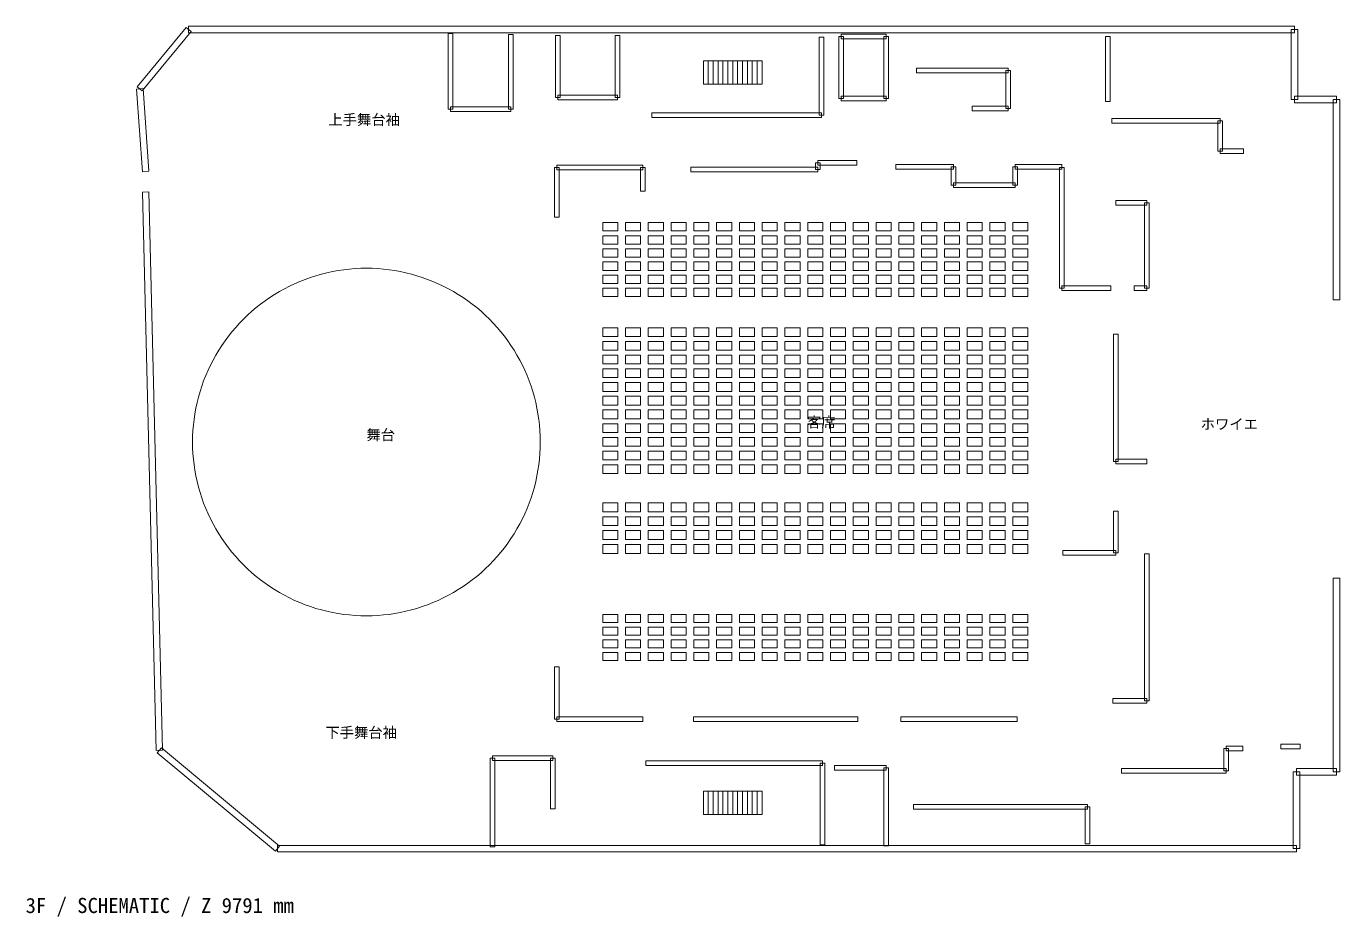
# Model space of a CAD drawing. Header units: millimetres. Extents: x -973 to 195309, y -53658 to 35796.
# Drawn here: x 139028 to 195309, y -2658 to 35512 of the extents above; entities that cross this region are included whole.
import ezdxf

# ---------------------------------------------------------------- set-up
doc = ezdxf.new("R2010")
doc.units = ezdxf.units.MM
for name, color, linetype, lineweight, true_color in [('ANNOTATION', 7, 'Continuous', 18, 0x50555f), ('F03_PIT', 7, 'Continuous', 18, 0x497a87), ('F03_ROOMS', 7, 'Continuous', 18, 0x50555f), ('F03_SEATING', 7, 'Continuous', 18, 0xac5052), ('F03_STAIRS', 7, 'Continuous', 18, 0x99a4b1), ('F03_WALLS', 7, 'Continuous', 18, 0xc4ccd5)]:
    doc.layers.add(name, color=color, linetype=linetype, lineweight=lineweight, true_color=true_color)
doc.styles.add('JAPANESE', font='msgothic.ttc')

msp = doc.modelspace()

# ---------------------------------------------------------------- linework, layer by layer
at = {"layer": 'F03_PIT'}
msp.add_lwpolyline([(161054, 17691), (161050, 17447), (161038, 17204), (161018, 16961), (160990, 16718), (160954, 16477), (160910, 16237), (160859, 15999), (160800, 15762), (160733, 15528), (160658, 15296), (160576, 15066), (160486, 14840), (160389, 14616), (160285, 14395), (160174, 14179), (160055, 13965), (159930, 13756), (159798, 13551), (159659, 13351), (159514, 13155), (159362, 12964), (159205, 12778), (159041, 12598), (158871, 12422), (158696, 12253), (158515, 12089), (158330, 11931), (158139, 11780), (157943, 11634), (157742, 11496), (157537, 11364), (157328, 11238), (157115, 11120), (156898, 11008), (156678, 10904), (156454, 10807), (156227, 10718), (155998, 10635), (155766, 10561), (155531, 10494), (155295, 10435), (155056, 10383), (154816, 10340), (154575, 10304), (154333, 10276), (154090, 10256), (153847, 10244), (153603, 10240), (153359, 10244), (153115, 10256), (152872, 10276), (152630, 10304), (152389, 10340), (152149, 10383), (151911, 10435), (151674, 10494), (151440, 10561), (151208, 10635), (150978, 10718), (150751, 10807), (150528, 10904), (150307, 11008), (150090, 11120), (149877, 11238), (149668, 11364), (149463, 11496), (149263, 11634), (149067, 11780), (148876, 11931), (148690, 12089), (148509, 12253), (148334, 12422), (148165, 12598), (148001, 12778), (147843, 12964), (147692, 13155), (147546, 13351), (147408, 13551), (147275, 13756), (147150, 13965), (147032, 14179), (146920, 14395), (146816, 14616), (146719, 14840), (146629, 15066), (146547, 15296), (146473, 15528), (146406, 15762), (146346, 15999), (146295, 16237), (146251, 16477), (146216, 16718), (146188, 16961), (146168, 17204), (146156, 17447), (146152, 17691), (146156, 17935), (146168, 18178), (146188, 18421), (146216, 18663), (146251, 18905), (146295, 19144), (146346, 19383), (146406, 19619), (146473, 19854), (146547, 20086), (146629, 20315), (146719, 20542), (146816, 20766), (146920, 20986), (147032, 21203), (147150, 21416), (147275, 21625), (147408, 21830), (147546, 22031), (147692, 22227), (147843, 22418), (148001, 22604), (148165, 22784), (148334, 22959), (148509, 23129), (148690, 23293), (148876, 23450), (149067, 23602), (149263, 23747), (149463, 23886), (149668, 24018), (149877, 24144), (150090, 24262), (150307, 24373), (150528, 24478), (150751, 24575), (150978, 24664), (151208, 24746), (151440, 24821), (151674, 24888), (151911, 24947), (152149, 24999), (152389, 25042), (152630, 25078), (152872, 25106), (153115, 25126), (153359, 25138), (153603, 25142), (153847, 25138), (154090, 25126), (154333, 25106), (154575, 25078), (154816, 25042), (155056, 24999), (155295, 24947), (155531, 24888), (155766, 24821), (155998, 24746), (156227, 24664), (156454, 24575), (156678, 24478), (156898, 24373), (157115, 24262), (157328, 24144), (157537, 24018), (157742, 23886), (157943, 23747), (158139, 23602), (158330, 23450), (158515, 23293), (158696, 23129), (158871, 22959), (159041, 22784), (159205, 22604), (159362, 22418), (159514, 22227), (159659, 22031), (159798, 21830), (159930, 21625), (160055, 21416), (160174, 21203), (160285, 20986), (160389, 20766), (160486, 20542), (160576, 20315), (160658, 20086), (160733, 19854), (160800, 19619), (160859, 19383), (160910, 19144), (160954, 18905), (160990, 18663), (161018, 18421), (161038, 18178), (161050, 17935), (161054, 17691)], close=True, dxfattribs=at)
at = {"layer": 'F03_SEATING'}
for points in [[(163731, 27097), (164375, 27097), (164375, 26737), (163731, 26737), (163731, 27097)], [(164707, 27097), (165351, 27097), (165351, 26737), (164707, 26737), (164707, 27097)], [(165683, 27097), (166327, 27097), (166327, 26737), (165683, 26737), (165683, 27097)], [(166659, 27097), (167303, 27097), (167303, 26737), (166659, 26737), (166659, 27097)], [(167635, 27097), (168279, 27097), (168279, 26737), (167635, 26737), (167635, 27097)], [(168611, 27097), (169255, 27097), (169255, 26737), (168611, 26737), (168611, 27097)], [(169587, 27097), (170231, 27097), (170231, 26737), (169587, 26737), (169587, 27097)], [(170563, 27097), (171207, 27097), (171207, 26737), (170563, 26737), (170563, 27097)], [(171539, 27097), (172183, 27097), (172183, 26737), (171539, 26737), (171539, 27097)], [(172515, 27097), (173159, 27097), (173159, 26737), (172515, 26737), (172515, 27097)], [(173491, 27097), (174135, 27097), (174135, 26737), (173491, 26737), (173491, 27097)], [(174467, 27097), (175111, 27097), (175111, 26737), (174467, 26737), (174467, 27097)], [(175443, 27097), (176087, 27097), (176087, 26737), (175443, 26737), (175443, 27097)], [(176419, 27097), (177063, 27097), (177063, 26737), (176419, 26737), (176419, 27097)], [(177395, 27097), (178039, 27097), (178039, 26737), (177395, 26737), (177395, 27097)], [(178371, 27097), (179015, 27097), (179015, 26737), (178371, 26737), (178371, 27097)], [(179347, 27097), (179991, 27097), (179991, 26737), (179347, 26737), (179347, 27097)], [(180323, 27097), (180967, 27097), (180967, 26737), (180323, 26737), (180323, 27097)], [(181299, 27097), (181943, 27097), (181943, 26737), (181299, 26737), (181299, 27097)], [(163731, 26534), (164375, 26534), (164375, 26174), (163731, 26174), (163731, 26534)], [(164707, 26534), (165351, 26534), (165351, 26174), (164707, 26174), (164707, 26534)], [(165683, 26534), (166327, 26534), (166327, 26174), (165683, 26174), (165683, 26534)], [(166659, 26534), (167303, 26534), (167303, 26174), (166659, 26174), (166659, 26534)], [(167635, 26534), (168279, 26534), (168279, 26174), (167635, 26174), (167635, 26534)], [(168611, 26534), (169255, 26534), (169255, 26174), (168611, 26174), (168611, 26534)], [(169587, 26534), (170231, 26534), (170231, 26174), (169587, 26174), (169587, 26534)], [(170563, 26534), (171207, 26534), (171207, 26174), (170563, 26174), (170563, 26534)], [(171539, 26534), (172183, 26534), (172183, 26174), (171539, 26174), (171539, 26534)], [(172515, 26534), (173159, 26534), (173159, 26174), (172515, 26174), (172515, 26534)], [(173491, 26534), (174135, 26534), (174135, 26174), (173491, 26174), (173491, 26534)], [(174467, 26534), (175111, 26534), (175111, 26174), (174467, 26174), (174467, 26534)], [(175443, 26534), (176087, 26534), (176087, 26174), (175443, 26174), (175443, 26534)], [(176419, 26534), (177063, 26534), (177063, 26174), (176419, 26174), (176419, 26534)], [(177395, 26534), (178039, 26534), (178039, 26174), (177395, 26174), (177395, 26534)], [(178371, 26534), (179015, 26534), (179015, 26174), (178371, 26174), (178371, 26534)], [(179347, 26534), (179991, 26534), (179991, 26174), (179347, 26174), (179347, 26534)], [(180323, 26534), (180967, 26534), (180967, 26174), (180323, 26174), (180323, 26534)], [(181299, 26534), (181943, 26534), (181943, 26174), (181299, 26174), (181299, 26534)], [(163731, 25971), (164375, 25971), (164375, 25611), (163731, 25611), (163731, 25971)], [(164707, 25971), (165351, 25971), (165351, 25611), (164707, 25611), (164707, 25971)], [(165683, 25971), (166327, 25971), (166327, 25611), (165683, 25611), (165683, 25971)], [(166659, 25971), (167303, 25971), (167303, 25611), (166659, 25611), (166659, 25971)], [(167635, 25971), (168279, 25971), (168279, 25611), (167635, 25611), (167635, 25971)], [(168611, 25971), (169255, 25971), (169255, 25611), (168611, 25611), (168611, 25971)], [(169587, 25971), (170231, 25971), (170231, 25611), (169587, 25611), (169587, 25971)], [(170563, 25971), (171207, 25971), (171207, 25611), (170563, 25611), (170563, 25971)], [(171539, 25971), (172183, 25971), (172183, 25611), (171539, 25611), (171539, 25971)], [(172515, 25971), (173159, 25971), (173159, 25611), (172515, 25611), (172515, 25971)], [(173491, 25971), (174135, 25971), (174135, 25611), (173491, 25611), (173491, 25971)], [(174467, 25971), (175111, 25971), (175111, 25611), (174467, 25611), (174467, 25971)], [(175443, 25971), (176087, 25971), (176087, 25611), (175443, 25611), (175443, 25971)], [(176419, 25971), (177063, 25971), (177063, 25611), (176419, 25611), (176419, 25971)], [(177395, 25971), (178039, 25971), (178039, 25611), (177395, 25611), (177395, 25971)], [(178371, 25971), (179015, 25971), (179015, 25611), (178371, 25611), (178371, 25971)], [(179347, 25971), (179991, 25971), (179991, 25611), (179347, 25611), (179347, 25971)], [(180323, 25971), (180967, 25971), (180967, 25611), (180323, 25611), (180323, 25971)], [(181299, 25971), (181943, 25971), (181943, 25611), (181299, 25611), (181299, 25971)], [(163731, 25408), (164375, 25408), (164375, 25048), (163731, 25048), (163731, 25408)], [(164707, 25408), (165351, 25408), (165351, 25048), (164707, 25048), (164707, 25408)], [(165683, 25408), (166327, 25408), (166327, 25048), (165683, 25048), (165683, 25408)], [(166659, 25408), (167303, 25408), (167303, 25048), (166659, 25048), (166659, 25408)], [(167635, 25408), (168279, 25408), (168279, 25048), (167635, 25048), (167635, 25408)], [(168611, 25408), (169255, 25408), (169255, 25048), (168611, 25048), (168611, 25408)], [(169587, 25408), (170231, 25408), (170231, 25048), (169587, 25048), (169587, 25408)], [(170563, 25408), (171207, 25408), (171207, 25048), (170563, 25048), (170563, 25408)], [(171539, 25408), (172183, 25408), (172183, 25048), (171539, 25048), (171539, 25408)], [(172515, 25408), (173159, 25408), (173159, 25048), (172515, 25048), (172515, 25408)], [(173491, 25408), (174135, 25408), (174135, 25048), (173491, 25048), (173491, 25408)], [(174467, 25408), (175111, 25408), (175111, 25048), (174467, 25048), (174467, 25408)], [(175443, 25408), (176087, 25408), (176087, 25048), (175443, 25048), (175443, 25408)], [(176419, 25408), (177063, 25408), (177063, 25048), (176419, 25048), (176419, 25408)], [(177395, 25408), (178039, 25408), (178039, 25048), (177395, 25048), (177395, 25408)], [(178371, 25408), (179015, 25408), (179015, 25048), (178371, 25048), (178371, 25408)], [(179347, 25408), (179991, 25408), (179991, 25048), (179347, 25048), (179347, 25408)], [(180323, 25408), (180967, 25408), (180967, 25048), (180323, 25048), (180323, 25408)], [(181299, 25408), (181943, 25408), (181943, 25048), (181299, 25048), (181299, 25408)], [(163731, 24846), (164375, 24846), (164375, 24485), (163731, 24485), (163731, 24846)], [(164707, 24846), (165351, 24846), (165351, 24485), (164707, 24485), (164707, 24846)], [(165683, 24846), (166327, 24846), (166327, 24485), (165683, 24485), (165683, 24846)], [(166659, 24846), (167303, 24846), (167303, 24485), (166659, 24485), (166659, 24846)], [(167635, 24846), (168279, 24846), (168279, 24485), (167635, 24485), (167635, 24846)], [(168611, 24846), (169255, 24846), (169255, 24485), (168611, 24485), (168611, 24846)], [(169587, 24846), (170231, 24846), (170231, 24485), (169587, 24485), (169587, 24846)], [(170563, 24846), (171207, 24846), (171207, 24485), (170563, 24485), (170563, 24846)], [(171539, 24846), (172183, 24846), (172183, 24485), (171539, 24485), (171539, 24846)], [(172515, 24846), (173159, 24846), (173159, 24485), (172515, 24485), (172515, 24846)], [(173491, 24846), (174135, 24846), (174135, 24485), (173491, 24485), (173491, 24846)], [(174467, 24846), (175111, 24846), (175111, 24485), (174467, 24485), (174467, 24846)], [(175443, 24846), (176087, 24846), (176087, 24485), (175443, 24485), (175443, 24846)], [(176419, 24846), (177063, 24846), (177063, 24485), (176419, 24485), (176419, 24846)], [(177395, 24846), (178039, 24846), (178039, 24485), (177395, 24485), (177395, 24846)], [(178371, 24846), (179015, 24846), (179015, 24485), (178371, 24485), (178371, 24846)], [(179347, 24846), (179991, 24846), (179991, 24485), (179347, 24485), (179347, 24846)], [(180323, 24846), (180967, 24846), (180967, 24485), (180323, 24485), (180323, 24846)], [(181299, 24846), (181943, 24846), (181943, 24485), (181299, 24485), (181299, 24846)], [(163731, 24283), (164375, 24283), (164375, 23922), (163731, 23922), (163731, 24283)], [(164707, 24283), (165351, 24283), (165351, 23922), (164707, 23922), (164707, 24283)], [(165683, 24283), (166327, 24283), (166327, 23922), (165683, 23922), (165683, 24283)], [(166659, 24283), (167303, 24283), (167303, 23922), (166659, 23922), (166659, 24283)], [(167635, 24283), (168279, 24283), (168279, 23922), (167635, 23922), (167635, 24283)], [(168611, 24283), (169255, 24283), (169255, 23922), (168611, 23922), (168611, 24283)], [(169587, 24283), (170231, 24283), (170231, 23922), (169587, 23922), (169587, 24283)], [(170563, 24283), (171207, 24283), (171207, 23922), (170563, 23922), (170563, 24283)], [(171539, 24283), (172183, 24283), (172183, 23922), (171539, 23922), (171539, 24283)], [(172515, 24283), (173159, 24283), (173159, 23922), (172515, 23922), (172515, 24283)], [(173491, 24283), (174135, 24283), (174135, 23922), (173491, 23922), (173491, 24283)], [(174467, 24283), (175111, 24283), (175111, 23922), (174467, 23922), (174467, 24283)], [(175443, 24283), (176087, 24283), (176087, 23922), (175443, 23922), (175443, 24283)], [(176419, 24283), (177063, 24283), (177063, 23922), (176419, 23922), (176419, 24283)], [(177395, 24283), (178039, 24283), (178039, 23922), (177395, 23922), (177395, 24283)], [(178371, 24283), (179015, 24283), (179015, 23922), (178371, 23922), (178371, 24283)], [(179347, 24283), (179991, 24283), (179991, 23922), (179347, 23922), (179347, 24283)], [(180323, 24283), (180967, 24283), (180967, 23922), (180323, 23922), (180323, 24283)], [(181299, 24283), (181943, 24283), (181943, 23922), (181299, 23922), (181299, 24283)], [(163731, 22589), (164375, 22589), (164375, 22213), (163731, 22213), (163731, 22589)], [(164707, 22589), (165351, 22589), (165351, 22213), (164707, 22213), (164707, 22589)], [(165683, 22589), (166327, 22589), (166327, 22213), (165683, 22213), (165683, 22589)], [(166659, 22589), (167303, 22589), (167303, 22213), (166659, 22213), (166659, 22589)], [(167635, 22589), (168279, 22589), (168279, 22213), (167635, 22213), (167635, 22589)], [(168611, 22589), (169255, 22589), (169255, 22213), (168611, 22213), (168611, 22589)], [(169587, 22589), (170231, 22589), (170231, 22213), (169587, 22213), (169587, 22589)], [(170563, 22589), (171207, 22589), (171207, 22213), (170563, 22213), (170563, 22589)], [(171539, 22589), (172183, 22589), (172183, 22213), (171539, 22213), (171539, 22589)], [(172515, 22589), (173159, 22589), (173159, 22213), (172515, 22213), (172515, 22589)], [(173491, 22589), (174135, 22589), (174135, 22213), (173491, 22213), (173491, 22589)], [(174467, 22589), (175111, 22589), (175111, 22213), (174467, 22213), (174467, 22589)], [(175443, 22589), (176087, 22589), (176087, 22213), (175443, 22213), (175443, 22589)], [(176419, 22589), (177063, 22589), (177063, 22213), (176419, 22213), (176419, 22589)], [(177395, 22589), (178039, 22589), (178039, 22213), (177395, 22213), (177395, 22589)], [(178371, 22589), (179015, 22589), (179015, 22213), (178371, 22213), (178371, 22589)], [(179347, 22589), (179991, 22589), (179991, 22213), (179347, 22213), (179347, 22589)], [(180323, 22589), (180967, 22589), (180967, 22213), (180323, 22213), (180323, 22589)], [(181299, 22589), (181943, 22589), (181943, 22213), (181299, 22213), (181299, 22589)], [(163731, 22002), (164375, 22002), (164375, 21626), (163731, 21626), (163731, 22002)], [(164707, 22002), (165351, 22002), (165351, 21626), (164707, 21626), (164707, 22002)], [(165683, 22002), (166327, 22002), (166327, 21626), (165683, 21626), (165683, 22002)], [(166659, 22002), (167303, 22002), (167303, 21626), (166659, 21626), (166659, 22002)], [(167635, 22002), (168279, 22002), (168279, 21626), (167635, 21626), (167635, 22002)], [(168611, 22002), (169255, 22002), (169255, 21626), (168611, 21626), (168611, 22002)], [(169587, 22002), (170231, 22002), (170231, 21626), (169587, 21626), (169587, 22002)], [(170563, 22002), (171207, 22002), (171207, 21626), (170563, 21626), (170563, 22002)], [(171539, 22002), (172183, 22002), (172183, 21626), (171539, 21626), (171539, 22002)], [(172515, 22002), (173159, 22002), (173159, 21626), (172515, 21626), (172515, 22002)], [(173491, 22002), (174135, 22002), (174135, 21626), (173491, 21626), (173491, 22002)], [(174467, 22002), (175111, 22002), (175111, 21626), (174467, 21626), (174467, 22002)], [(175443, 22002), (176087, 22002), (176087, 21626), (175443, 21626), (175443, 22002)], [(176419, 22002), (177063, 22002), (177063, 21626), (176419, 21626), (176419, 22002)], [(177395, 22002), (178039, 22002), (178039, 21626), (177395, 21626), (177395, 22002)], [(178371, 22002), (179015, 22002), (179015, 21626), (178371, 21626), (178371, 22002)], [(179347, 22002), (179991, 22002), (179991, 21626), (179347, 21626), (179347, 22002)], [(180323, 22002), (180967, 22002), (180967, 21626), (180323, 21626), (180323, 22002)], [(181299, 22002), (181943, 22002), (181943, 21626), (181299, 21626), (181299, 22002)], [(163731, 21414), (164375, 21414), (164375, 21038), (163731, 21038), (163731, 21414)], [(164707, 21414), (165351, 21414), (165351, 21038), (164707, 21038), (164707, 21414)], [(165683, 21414), (166327, 21414), (166327, 21038), (165683, 21038), (165683, 21414)], [(166659, 21414), (167303, 21414), (167303, 21038), (166659, 21038), (166659, 21414)], [(167635, 21414), (168279, 21414), (168279, 21038), (167635, 21038), (167635, 21414)], [(168611, 21414), (169255, 21414), (169255, 21038), (168611, 21038), (168611, 21414)], [(169587, 21414), (170231, 21414), (170231, 21038), (169587, 21038), (169587, 21414)], [(170563, 21414), (171207, 21414), (171207, 21038), (170563, 21038), (170563, 21414)], [(171539, 21414), (172183, 21414), (172183, 21038), (171539, 21038), (171539, 21414)], [(172515, 21414), (173159, 21414), (173159, 21038), (172515, 21038), (172515, 21414)], [(173491, 21414), (174135, 21414), (174135, 21038), (173491, 21038), (173491, 21414)], [(174467, 21414), (175111, 21414), (175111, 21038), (174467, 21038), (174467, 21414)], [(175443, 21414), (176087, 21414), (176087, 21038), (175443, 21038), (175443, 21414)], [(176419, 21414), (177063, 21414), (177063, 21038), (176419, 21038), (176419, 21414)], [(177395, 21414), (178039, 21414), (178039, 21038), (177395, 21038), (177395, 21414)], [(178371, 21414), (179015, 21414), (179015, 21038), (178371, 21038), (178371, 21414)], [(179347, 21414), (179991, 21414), (179991, 21038), (179347, 21038), (179347, 21414)], [(180323, 21414), (180967, 21414), (180967, 21038), (180323, 21038), (180323, 21414)], [(181299, 21414), (181943, 21414), (181943, 21038), (181299, 21038), (181299, 21414)], [(163731, 20826), (164375, 20826), (164375, 20450), (163731, 20450), (163731, 20826)], [(164707, 20826), (165351, 20826), (165351, 20450), (164707, 20450), (164707, 20826)], [(165683, 20826), (166327, 20826), (166327, 20450), (165683, 20450), (165683, 20826)], [(166659, 20826), (167303, 20826), (167303, 20450), (166659, 20450), (166659, 20826)], [(167635, 20826), (168279, 20826), (168279, 20450), (167635, 20450), (167635, 20826)], [(168611, 20826), (169255, 20826), (169255, 20450), (168611, 20450), (168611, 20826)], [(169587, 20826), (170231, 20826), (170231, 20450), (169587, 20450), (169587, 20826)], [(170563, 20826), (171207, 20826), (171207, 20450), (170563, 20450), (170563, 20826)], [(171539, 20826), (172183, 20826), (172183, 20450), (171539, 20450), (171539, 20826)], [(172515, 20826), (173159, 20826), (173159, 20450), (172515, 20450), (172515, 20826)], [(173491, 20826), (174135, 20826), (174135, 20450), (173491, 20450), (173491, 20826)], [(174467, 20826), (175111, 20826), (175111, 20450), (174467, 20450), (174467, 20826)], [(175443, 20826), (176087, 20826), (176087, 20450), (175443, 20450), (175443, 20826)], [(176419, 20826), (177063, 20826), (177063, 20450), (176419, 20450), (176419, 20826)], [(177395, 20826), (178039, 20826), (178039, 20450), (177395, 20450), (177395, 20826)], [(178371, 20826), (179015, 20826), (179015, 20450), (178371, 20450), (178371, 20826)], [(179347, 20826), (179991, 20826), (179991, 20450), (179347, 20450), (179347, 20826)], [(180323, 20826), (180967, 20826), (180967, 20450), (180323, 20450), (180323, 20826)], [(181299, 20826), (181943, 20826), (181943, 20450), (181299, 20450), (181299, 20826)], [(163731, 20239), (164375, 20239), (164375, 19863), (163731, 19863), (163731, 20239)], [(164707, 20239), (165351, 20239), (165351, 19863), (164707, 19863), (164707, 20239)], [(165683, 20239), (166327, 20239), (166327, 19863), (165683, 19863), (165683, 20239)], [(166659, 20239), (167303, 20239), (167303, 19863), (166659, 19863), (166659, 20239)], [(167635, 20239), (168279, 20239), (168279, 19863), (167635, 19863), (167635, 20239)], [(168611, 20239), (169255, 20239), (169255, 19863), (168611, 19863), (168611, 20239)], [(169587, 20239), (170231, 20239), (170231, 19863), (169587, 19863), (169587, 20239)], [(170563, 20239), (171207, 20239), (171207, 19863), (170563, 19863), (170563, 20239)], [(171539, 20239), (172183, 20239), (172183, 19863), (171539, 19863), (171539, 20239)], [(172515, 20239), (173159, 20239), (173159, 19863), (172515, 19863), (172515, 20239)], [(173491, 20239), (174135, 20239), (174135, 19863), (173491, 19863), (173491, 20239)], [(174467, 20239), (175111, 20239), (175111, 19863), (174467, 19863), (174467, 20239)], [(175443, 20239), (176087, 20239), (176087, 19863), (175443, 19863), (175443, 20239)], [(176419, 20239), (177063, 20239), (177063, 19863), (176419, 19863), (176419, 20239)], [(177395, 20239), (178039, 20239), (178039, 19863), (177395, 19863), (177395, 20239)], [(178371, 20239), (179015, 20239), (179015, 19863), (178371, 19863), (178371, 20239)], [(179347, 20239), (179991, 20239), (179991, 19863), (179347, 19863), (179347, 20239)], [(180323, 20239), (180967, 20239), (180967, 19863), (180323, 19863), (180323, 20239)], [(181299, 20239), (181943, 20239), (181943, 19863), (181299, 19863), (181299, 20239)], [(163731, 19651), (164375, 19651), (164375, 19275), (163731, 19275), (163731, 19651)], [(164707, 19651), (165351, 19651), (165351, 19275), (164707, 19275), (164707, 19651)], [(165683, 19651), (166327, 19651), (166327, 19275), (165683, 19275), (165683, 19651)], [(166659, 19651), (167303, 19651), (167303, 19275), (166659, 19275), (166659, 19651)], [(167635, 19651), (168279, 19651), (168279, 19275), (167635, 19275), (167635, 19651)], [(168611, 19651), (169255, 19651), (169255, 19275), (168611, 19275), (168611, 19651)], [(169587, 19651), (170231, 19651), (170231, 19275), (169587, 19275), (169587, 19651)], [(170563, 19651), (171207, 19651), (171207, 19275), (170563, 19275), (170563, 19651)], [(171539, 19651), (172183, 19651), (172183, 19275), (171539, 19275), (171539, 19651)], [(172515, 19651), (173159, 19651), (173159, 19275), (172515, 19275), (172515, 19651)], [(173491, 19651), (174135, 19651), (174135, 19275), (173491, 19275), (173491, 19651)], [(174467, 19651), (175111, 19651), (175111, 19275), (174467, 19275), (174467, 19651)], [(175443, 19651), (176087, 19651), (176087, 19275), (175443, 19275), (175443, 19651)], [(176419, 19651), (177063, 19651), (177063, 19275), (176419, 19275), (176419, 19651)], [(177395, 19651), (178039, 19651), (178039, 19275), (177395, 19275), (177395, 19651)], [(178371, 19651), (179015, 19651), (179015, 19275), (178371, 19275), (178371, 19651)], [(179347, 19651), (179991, 19651), (179991, 19275), (179347, 19275), (179347, 19651)], [(180323, 19651), (180967, 19651), (180967, 19275), (180323, 19275), (180323, 19651)], [(181299, 19651), (181943, 19651), (181943, 19275), (181299, 19275), (181299, 19651)], [(163731, 19064), (164375, 19064), (164375, 18688), (163731, 18688), (163731, 19064)], [(164707, 19064), (165351, 19064), (165351, 18688), (164707, 18688), (164707, 19064)], [(165683, 19064), (166327, 19064), (166327, 18688), (165683, 18688), (165683, 19064)], [(166659, 19064), (167303, 19064), (167303, 18688), (166659, 18688), (166659, 19064)], [(167635, 19064), (168279, 19064), (168279, 18688), (167635, 18688), (167635, 19064)], [(168611, 19064), (169255, 19064), (169255, 18688), (168611, 18688), (168611, 19064)], [(169587, 19064), (170231, 19064), (170231, 18688), (169587, 18688), (169587, 19064)], [(170563, 19064), (171207, 19064), (171207, 18688), (170563, 18688), (170563, 19064)], [(171539, 19064), (172183, 19064), (172183, 18688), (171539, 18688), (171539, 19064)], [(172515, 19064), (173159, 19064), (173159, 18688), (172515, 18688), (172515, 19064)], [(173491, 19064), (174135, 19064), (174135, 18688), (173491, 18688), (173491, 19064)], [(174467, 19064), (175111, 19064), (175111, 18688), (174467, 18688), (174467, 19064)], [(175443, 19064), (176087, 19064), (176087, 18688), (175443, 18688), (175443, 19064)], [(176419, 19064), (177063, 19064), (177063, 18688), (176419, 18688), (176419, 19064)], [(177395, 19064), (178039, 19064), (178039, 18688), (177395, 18688), (177395, 19064)], [(178371, 19064), (179015, 19064), (179015, 18688), (178371, 18688), (178371, 19064)], [(179347, 19064), (179991, 19064), (179991, 18688), (179347, 18688), (179347, 19064)], [(180323, 19064), (180967, 19064), (180967, 18688), (180323, 18688), (180323, 19064)], [(181299, 19064), (181943, 19064), (181943, 18688), (181299, 18688), (181299, 19064)], [(163731, 18476), (164375, 18476), (164375, 18100), (163731, 18100), (163731, 18476)], [(164707, 18476), (165351, 18476), (165351, 18100), (164707, 18100), (164707, 18476)], [(165683, 18476), (166327, 18476), (166327, 18100), (165683, 18100), (165683, 18476)], [(166659, 18476), (167303, 18476), (167303, 18100), (166659, 18100), (166659, 18476)], [(167635, 18476), (168279, 18476), (168279, 18100), (167635, 18100), (167635, 18476)], [(168611, 18476), (169255, 18476), (169255, 18100), (168611, 18100), (168611, 18476)], [(169587, 18476), (170231, 18476), (170231, 18100), (169587, 18100), (169587, 18476)], [(170563, 18476), (171207, 18476), (171207, 18100), (170563, 18100), (170563, 18476)], [(171539, 18476), (172183, 18476), (172183, 18100), (171539, 18100), (171539, 18476)], [(172515, 18476), (173159, 18476), (173159, 18100), (172515, 18100), (172515, 18476)], [(173491, 18476), (174135, 18476), (174135, 18100), (173491, 18100), (173491, 18476)], [(174467, 18476), (175111, 18476), (175111, 18100), (174467, 18100), (174467, 18476)], [(175443, 18476), (176087, 18476), (176087, 18100), (175443, 18100), (175443, 18476)], [(176419, 18476), (177063, 18476), (177063, 18100), (176419, 18100), (176419, 18476)], [(177395, 18476), (178039, 18476), (178039, 18100), (177395, 18100), (177395, 18476)], [(178371, 18476), (179015, 18476), (179015, 18100), (178371, 18100), (178371, 18476)], [(179347, 18476), (179991, 18476), (179991, 18100), (179347, 18100), (179347, 18476)], [(180323, 18476), (180967, 18476), (180967, 18100), (180323, 18100), (180323, 18476)], [(181299, 18476), (181943, 18476), (181943, 18100), (181299, 18100), (181299, 18476)], [(163731, 17888), (164375, 17888), (164375, 17512), (163731, 17512), (163731, 17888)], [(164707, 17888), (165351, 17888), (165351, 17512), (164707, 17512), (164707, 17888)], [(165683, 17888), (166327, 17888), (166327, 17512), (165683, 17512), (165683, 17888)], [(166659, 17888), (167303, 17888), (167303, 17512), (166659, 17512), (166659, 17888)], [(167635, 17888), (168279, 17888), (168279, 17512), (167635, 17512), (167635, 17888)], [(168611, 17888), (169255, 17888), (169255, 17512), (168611, 17512), (168611, 17888)], [(169587, 17888), (170231, 17888), (170231, 17512), (169587, 17512), (169587, 17888)], [(170563, 17888), (171207, 17888), (171207, 17512), (170563, 17512), (170563, 17888)], [(171539, 17888), (172183, 17888), (172183, 17512), (171539, 17512), (171539, 17888)], [(172515, 17888), (173159, 17888), (173159, 17512), (172515, 17512), (172515, 17888)], [(173491, 17888), (174135, 17888), (174135, 17512), (173491, 17512), (173491, 17888)], [(174467, 17888), (175111, 17888), (175111, 17512), (174467, 17512), (174467, 17888)], [(175443, 17888), (176087, 17888), (176087, 17512), (175443, 17512), (175443, 17888)], [(176419, 17888), (177063, 17888), (177063, 17512), (176419, 17512), (176419, 17888)], [(177395, 17888), (178039, 17888), (178039, 17512), (177395, 17512), (177395, 17888)], [(178371, 17888), (179015, 17888), (179015, 17512), (178371, 17512), (178371, 17888)], [(179347, 17888), (179991, 17888), (179991, 17512), (179347, 17512), (179347, 17888)], [(180323, 17888), (180967, 17888), (180967, 17512), (180323, 17512), (180323, 17888)], [(181299, 17888), (181943, 17888), (181943, 17512), (181299, 17512), (181299, 17888)], [(163731, 17301), (164375, 17301), (164375, 16925), (163731, 16925), (163731, 17301)], [(164707, 17301), (165351, 17301), (165351, 16925), (164707, 16925), (164707, 17301)], [(165683, 17301), (166327, 17301), (166327, 16925), (165683, 16925), (165683, 17301)], [(166659, 17301), (167303, 17301), (167303, 16925), (166659, 16925), (166659, 17301)], [(167635, 17301), (168279, 17301), (168279, 16925), (167635, 16925), (167635, 17301)], [(168611, 17301), (169255, 17301), (169255, 16925), (168611, 16925), (168611, 17301)], [(169587, 17301), (170231, 17301), (170231, 16925), (169587, 16925), (169587, 17301)], [(170563, 17301), (171207, 17301), (171207, 16925), (170563, 16925), (170563, 17301)], [(171539, 17301), (172183, 17301), (172183, 16925), (171539, 16925), (171539, 17301)], [(172515, 17301), (173159, 17301), (173159, 16925), (172515, 16925), (172515, 17301)], [(173491, 17301), (174135, 17301), (174135, 16925), (173491, 16925), (173491, 17301)], [(174467, 17301), (175111, 17301), (175111, 16925), (174467, 16925), (174467, 17301)], [(175443, 17301), (176087, 17301), (176087, 16925), (175443, 16925), (175443, 17301)], [(176419, 17301), (177063, 17301), (177063, 16925), (176419, 16925), (176419, 17301)], [(177395, 17301), (178039, 17301), (178039, 16925), (177395, 16925), (177395, 17301)], [(178371, 17301), (179015, 17301), (179015, 16925), (178371, 16925), (178371, 17301)], [(179347, 17301), (179991, 17301), (179991, 16925), (179347, 16925), (179347, 17301)], [(180323, 17301), (180967, 17301), (180967, 16925), (180323, 16925), (180323, 17301)], [(181299, 17301), (181943, 17301), (181943, 16925), (181299, 16925), (181299, 17301)], [(163731, 16713), (164375, 16713), (164375, 16337), (163731, 16337), (163731, 16713)], [(164707, 16713), (165351, 16713), (165351, 16337), (164707, 16337), (164707, 16713)], [(165683, 16713), (166327, 16713), (166327, 16337), (165683, 16337), (165683, 16713)], [(166659, 16713), (167303, 16713), (167303, 16337), (166659, 16337), (166659, 16713)], [(167635, 16713), (168279, 16713), (168279, 16337), (167635, 16337), (167635, 16713)], [(168611, 16713), (169255, 16713), (169255, 16337), (168611, 16337), (168611, 16713)], [(169587, 16713), (170231, 16713), (170231, 16337), (169587, 16337), (169587, 16713)], [(170563, 16713), (171207, 16713), (171207, 16337), (170563, 16337), (170563, 16713)], [(171539, 16713), (172183, 16713), (172183, 16337), (171539, 16337), (171539, 16713)], [(172515, 16713), (173159, 16713), (173159, 16337), (172515, 16337), (172515, 16713)], [(173491, 16713), (174135, 16713), (174135, 16337), (173491, 16337), (173491, 16713)], [(174467, 16713), (175111, 16713), (175111, 16337), (174467, 16337), (174467, 16713)], [(175443, 16713), (176087, 16713), (176087, 16337), (175443, 16337), (175443, 16713)], [(176419, 16713), (177063, 16713), (177063, 16337), (176419, 16337), (176419, 16713)], [(177395, 16713), (178039, 16713), (178039, 16337), (177395, 16337), (177395, 16713)], [(178371, 16713), (179015, 16713), (179015, 16337), (178371, 16337), (178371, 16713)], [(179347, 16713), (179991, 16713), (179991, 16337), (179347, 16337), (179347, 16713)], [(180323, 16713), (180967, 16713), (180967, 16337), (180323, 16337), (180323, 16713)], [(181299, 16713), (181943, 16713), (181943, 16337), (181299, 16337), (181299, 16713)], [(163731, 15082), (164375, 15082), (164375, 14702), (163731, 14702), (163731, 15082)], [(164707, 15082), (165351, 15082), (165351, 14702), (164707, 14702), (164707, 15082)], [(165683, 15082), (166327, 15082), (166327, 14702), (165683, 14702), (165683, 15082)], [(166659, 15082), (167303, 15082), (167303, 14702), (166659, 14702), (166659, 15082)], [(167635, 15082), (168279, 15082), (168279, 14702), (167635, 14702), (167635, 15082)], [(168611, 15082), (169255, 15082), (169255, 14702), (168611, 14702), (168611, 15082)], [(169587, 15082), (170231, 15082), (170231, 14702), (169587, 14702), (169587, 15082)], [(170563, 15082), (171207, 15082), (171207, 14702), (170563, 14702), (170563, 15082)], [(171539, 15082), (172183, 15082), (172183, 14702), (171539, 14702), (171539, 15082)], [(172515, 15082), (173159, 15082), (173159, 14702), (172515, 14702), (172515, 15082)], [(173491, 15082), (174135, 15082), (174135, 14702), (173491, 14702), (173491, 15082)], [(174467, 15082), (175111, 15082), (175111, 14702), (174467, 14702), (174467, 15082)], [(175443, 15082), (176087, 15082), (176087, 14702), (175443, 14702), (175443, 15082)], [(176419, 15082), (177063, 15082), (177063, 14702), (176419, 14702), (176419, 15082)], [(177395, 15082), (178039, 15082), (178039, 14702), (177395, 14702), (177395, 15082)], [(178371, 15082), (179015, 15082), (179015, 14702), (178371, 14702), (178371, 15082)], [(179347, 15082), (179991, 15082), (179991, 14702), (179347, 14702), (179347, 15082)], [(180323, 15082), (180967, 15082), (180967, 14702), (180323, 14702), (180323, 15082)], [(181299, 15082), (181943, 15082), (181943, 14702), (181299, 14702), (181299, 15082)], [(163731, 14488), (164375, 14488), (164375, 14107), (163731, 14107), (163731, 14488)], [(164707, 14488), (165351, 14488), (165351, 14107), (164707, 14107), (164707, 14488)], [(165683, 14488), (166327, 14488), (166327, 14107), (165683, 14107), (165683, 14488)], [(166659, 14488), (167303, 14488), (167303, 14107), (166659, 14107), (166659, 14488)], [(167635, 14488), (168279, 14488), (168279, 14107), (167635, 14107), (167635, 14488)], [(168611, 14488), (169255, 14488), (169255, 14107), (168611, 14107), (168611, 14488)], [(169587, 14488), (170231, 14488), (170231, 14107), (169587, 14107), (169587, 14488)], [(170563, 14488), (171207, 14488), (171207, 14107), (170563, 14107), (170563, 14488)], [(171539, 14488), (172183, 14488), (172183, 14107), (171539, 14107), (171539, 14488)], [(172515, 14488), (173159, 14488), (173159, 14107), (172515, 14107), (172515, 14488)], [(173491, 14488), (174135, 14488), (174135, 14107), (173491, 14107), (173491, 14488)], [(174467, 14488), (175111, 14488), (175111, 14107), (174467, 14107), (174467, 14488)], [(175443, 14488), (176087, 14488), (176087, 14107), (175443, 14107), (175443, 14488)], [(176419, 14488), (177063, 14488), (177063, 14107), (176419, 14107), (176419, 14488)], [(177395, 14488), (178039, 14488), (178039, 14107), (177395, 14107), (177395, 14488)], [(178371, 14488), (179015, 14488), (179015, 14107), (178371, 14107), (178371, 14488)], [(179347, 14488), (179991, 14488), (179991, 14107), (179347, 14107), (179347, 14488)], [(180323, 14488), (180967, 14488), (180967, 14107), (180323, 14107), (180323, 14488)], [(181299, 14488), (181943, 14488), (181943, 14107), (181299, 14107), (181299, 14488)], [(163731, 13893), (164375, 13893), (164375, 13513), (163731, 13513), (163731, 13893)], [(164707, 13893), (165351, 13893), (165351, 13513), (164707, 13513), (164707, 13893)], [(165683, 13893), (166327, 13893), (166327, 13513), (165683, 13513), (165683, 13893)], [(166659, 13893), (167303, 13893), (167303, 13513), (166659, 13513), (166659, 13893)], [(167635, 13893), (168279, 13893), (168279, 13513), (167635, 13513), (167635, 13893)], [(168611, 13893), (169255, 13893), (169255, 13513), (168611, 13513), (168611, 13893)], [(169587, 13893), (170231, 13893), (170231, 13513), (169587, 13513), (169587, 13893)], [(170563, 13893), (171207, 13893), (171207, 13513), (170563, 13513), (170563, 13893)], [(171539, 13893), (172183, 13893), (172183, 13513), (171539, 13513), (171539, 13893)], [(172515, 13893), (173159, 13893), (173159, 13513), (172515, 13513), (172515, 13893)], [(173491, 13893), (174135, 13893), (174135, 13513), (173491, 13513), (173491, 13893)], [(174467, 13893), (175111, 13893), (175111, 13513), (174467, 13513), (174467, 13893)], [(175443, 13893), (176087, 13893), (176087, 13513), (175443, 13513), (175443, 13893)], [(176419, 13893), (177063, 13893), (177063, 13513), (176419, 13513), (176419, 13893)], [(177395, 13893), (178039, 13893), (178039, 13513), (177395, 13513), (177395, 13893)], [(178371, 13893), (179015, 13893), (179015, 13513), (178371, 13513), (178371, 13893)], [(179347, 13893), (179991, 13893), (179991, 13513), (179347, 13513), (179347, 13893)], [(180323, 13893), (180967, 13893), (180967, 13513), (180323, 13513), (180323, 13893)], [(181299, 13893), (181943, 13893), (181943, 13513), (181299, 13513), (181299, 13893)], [(163731, 13299), (164375, 13299), (164375, 12919), (163731, 12919), (163731, 13299)], [(164707, 13299), (165351, 13299), (165351, 12919), (164707, 12919), (164707, 13299)], [(165683, 13299), (166327, 13299), (166327, 12919), (165683, 12919), (165683, 13299)], [(166659, 13299), (167303, 13299), (167303, 12919), (166659, 12919), (166659, 13299)], [(167635, 13299), (168279, 13299), (168279, 12919), (167635, 12919), (167635, 13299)], [(168611, 13299), (169255, 13299), (169255, 12919), (168611, 12919), (168611, 13299)], [(169587, 13299), (170231, 13299), (170231, 12919), (169587, 12919), (169587, 13299)], [(170563, 13299), (171207, 13299), (171207, 12919), (170563, 12919), (170563, 13299)], [(171539, 13299), (172183, 13299), (172183, 12919), (171539, 12919), (171539, 13299)], [(172515, 13299), (173159, 13299), (173159, 12919), (172515, 12919), (172515, 13299)], [(173491, 13299), (174135, 13299), (174135, 12919), (173491, 12919), (173491, 13299)], [(174467, 13299), (175111, 13299), (175111, 12919), (174467, 12919), (174467, 13299)], [(175443, 13299), (176087, 13299), (176087, 12919), (175443, 12919), (175443, 13299)], [(176419, 13299), (177063, 13299), (177063, 12919), (176419, 12919), (176419, 13299)], [(177395, 13299), (178039, 13299), (178039, 12919), (177395, 12919), (177395, 13299)], [(178371, 13299), (179015, 13299), (179015, 12919), (178371, 12919), (178371, 13299)], [(179347, 13299), (179991, 13299), (179991, 12919), (179347, 12919), (179347, 13299)], [(180323, 13299), (180967, 13299), (180967, 12919), (180323, 12919), (180323, 13299)], [(181299, 13299), (181943, 13299), (181943, 12919), (181299, 12919), (181299, 13299)], [(163731, 10296), (164375, 10296), (164375, 9949), (163731, 9949), (163731, 10296)], [(164707, 10296), (165351, 10296), (165351, 9949), (164707, 9949), (164707, 10296)], [(165683, 10296), (166327, 10296), (166327, 9949), (165683, 9949), (165683, 10296)], [(166659, 10296), (167303, 10296), (167303, 9949), (166659, 9949), (166659, 10296)], [(167635, 10296), (168279, 10296), (168279, 9949), (167635, 9949), (167635, 10296)], [(168611, 10296), (169255, 10296), (169255, 9949), (168611, 9949), (168611, 10296)], [(169587, 10296), (170231, 10296), (170231, 9949), (169587, 9949), (169587, 10296)], [(170563, 10296), (171207, 10296), (171207, 9949), (170563, 9949), (170563, 10296)], [(171539, 10296), (172183, 10296), (172183, 9949), (171539, 9949), (171539, 10296)], [(172515, 10296), (173159, 10296), (173159, 9949), (172515, 9949), (172515, 10296)], [(173491, 10296), (174135, 10296), (174135, 9949), (173491, 9949), (173491, 10296)], [(174467, 10296), (175111, 10296), (175111, 9949), (174467, 9949), (174467, 10296)], [(175443, 10296), (176087, 10296), (176087, 9949), (175443, 9949), (175443, 10296)], [(176419, 10296), (177063, 10296), (177063, 9949), (176419, 9949), (176419, 10296)], [(177395, 10296), (178039, 10296), (178039, 9949), (177395, 9949), (177395, 10296)], [(178371, 10296), (179015, 10296), (179015, 9949), (178371, 9949), (178371, 10296)], [(179347, 10296), (179991, 10296), (179991, 9949), (179347, 9949), (179347, 10296)], [(180323, 10296), (180967, 10296), (180967, 9949), (180323, 9949), (180323, 10296)], [(181299, 10296), (181943, 10296), (181943, 9949), (181299, 9949), (181299, 10296)], [(163731, 9753), (164375, 9753), (164375, 9407), (163731, 9407), (163731, 9753)], [(164707, 9753), (165351, 9753), (165351, 9407), (164707, 9407), (164707, 9753)], [(165683, 9753), (166327, 9753), (166327, 9407), (165683, 9407), (165683, 9753)], [(166659, 9753), (167303, 9753), (167303, 9407), (166659, 9407), (166659, 9753)], [(167635, 9753), (168279, 9753), (168279, 9407), (167635, 9407), (167635, 9753)], [(168611, 9753), (169255, 9753), (169255, 9407), (168611, 9407), (168611, 9753)], [(169587, 9753), (170231, 9753), (170231, 9407), (169587, 9407), (169587, 9753)], [(170563, 9753), (171207, 9753), (171207, 9407), (170563, 9407), (170563, 9753)], [(171539, 9753), (172183, 9753), (172183, 9407), (171539, 9407), (171539, 9753)], [(172515, 9753), (173159, 9753), (173159, 9407), (172515, 9407), (172515, 9753)], [(173491, 9753), (174135, 9753), (174135, 9407), (173491, 9407), (173491, 9753)], [(174467, 9753), (175111, 9753), (175111, 9407), (174467, 9407), (174467, 9753)], [(175443, 9753), (176087, 9753), (176087, 9407), (175443, 9407), (175443, 9753)], [(176419, 9753), (177063, 9753), (177063, 9407), (176419, 9407), (176419, 9753)], [(177395, 9753), (178039, 9753), (178039, 9407), (177395, 9407), (177395, 9753)], [(178371, 9753), (179015, 9753), (179015, 9407), (178371, 9407), (178371, 9753)], [(179347, 9753), (179991, 9753), (179991, 9407), (179347, 9407), (179347, 9753)], [(180323, 9753), (180967, 9753), (180967, 9407), (180323, 9407), (180323, 9753)], [(181299, 9753), (181943, 9753), (181943, 9407), (181299, 9407), (181299, 9753)], [(163731, 9211), (164375, 9211), (164375, 8864), (163731, 8864), (163731, 9211)], [(164707, 9211), (165351, 9211), (165351, 8864), (164707, 8864), (164707, 9211)], [(165683, 9211), (166327, 9211), (166327, 8864), (165683, 8864), (165683, 9211)], [(166659, 9211), (167303, 9211), (167303, 8864), (166659, 8864), (166659, 9211)], [(167635, 9211), (168279, 9211), (168279, 8864), (167635, 8864), (167635, 9211)], [(168611, 9211), (169255, 9211), (169255, 8864), (168611, 8864), (168611, 9211)], [(169587, 9211), (170231, 9211), (170231, 8864), (169587, 8864), (169587, 9211)], [(170563, 9211), (171207, 9211), (171207, 8864), (170563, 8864), (170563, 9211)], [(171539, 9211), (172183, 9211), (172183, 8864), (171539, 8864), (171539, 9211)], [(172515, 9211), (173159, 9211), (173159, 8864), (172515, 8864), (172515, 9211)], [(173491, 9211), (174135, 9211), (174135, 8864), (173491, 8864), (173491, 9211)], [(174467, 9211), (175111, 9211), (175111, 8864), (174467, 8864), (174467, 9211)], [(175443, 9211), (176087, 9211), (176087, 8864), (175443, 8864), (175443, 9211)], [(176419, 9211), (177063, 9211), (177063, 8864), (176419, 8864), (176419, 9211)], [(177395, 9211), (178039, 9211), (178039, 8864), (177395, 8864), (177395, 9211)], [(178371, 9211), (179015, 9211), (179015, 8864), (178371, 8864), (178371, 9211)], [(179347, 9211), (179991, 9211), (179991, 8864), (179347, 8864), (179347, 9211)], [(180323, 9211), (180967, 9211), (180967, 8864), (180323, 8864), (180323, 9211)], [(181299, 9211), (181943, 9211), (181943, 8864), (181299, 8864), (181299, 9211)], [(163731, 8669), (164375, 8669), (164375, 8322), (163731, 8322), (163731, 8669)], [(164707, 8669), (165351, 8669), (165351, 8322), (164707, 8322), (164707, 8669)], [(165683, 8669), (166327, 8669), (166327, 8322), (165683, 8322), (165683, 8669)], [(166659, 8669), (167303, 8669), (167303, 8322), (166659, 8322), (166659, 8669)], [(167635, 8669), (168279, 8669), (168279, 8322), (167635, 8322), (167635, 8669)], [(168611, 8669), (169255, 8669), (169255, 8322), (168611, 8322), (168611, 8669)], [(169587, 8669), (170231, 8669), (170231, 8322), (169587, 8322), (169587, 8669)], [(170563, 8669), (171207, 8669), (171207, 8322), (170563, 8322), (170563, 8669)], [(171539, 8669), (172183, 8669), (172183, 8322), (171539, 8322), (171539, 8669)], [(172515, 8669), (173159, 8669), (173159, 8322), (172515, 8322), (172515, 8669)], [(173491, 8669), (174135, 8669), (174135, 8322), (173491, 8322), (173491, 8669)], [(174467, 8669), (175111, 8669), (175111, 8322), (174467, 8322), (174467, 8669)], [(175443, 8669), (176087, 8669), (176087, 8322), (175443, 8322), (175443, 8669)], [(176419, 8669), (177063, 8669), (177063, 8322), (176419, 8322), (176419, 8669)], [(177395, 8669), (178039, 8669), (178039, 8322), (177395, 8322), (177395, 8669)], [(178371, 8669), (179015, 8669), (179015, 8322), (178371, 8322), (178371, 8669)], [(179347, 8669), (179991, 8669), (179991, 8322), (179347, 8322), (179347, 8669)], [(180323, 8669), (180967, 8669), (180967, 8322), (180323, 8322), (180323, 8669)], [(181299, 8669), (181943, 8669), (181943, 8322), (181299, 8322), (181299, 8669)]]:
    msp.add_lwpolyline(points, close=True, dxfattribs=at)
at = {"layer": 'F03_STAIRS'}
for points in [[(168044, 33037), (168253, 33037), (168253, 34037), (168044, 34037), (168044, 33037)], [(168253, 33037), (168463, 33037), (168463, 34037), (168253, 34037), (168253, 33037)], [(168463, 33037), (168672, 33037), (168672, 34037), (168463, 34037), (168463, 33037)], [(168672, 33037), (168881, 33037), (168881, 34037), (168672, 34037), (168672, 33037)], [(168881, 33037), (169091, 33037), (169091, 34037), (168881, 34037), (168881, 33037)], [(169091, 33037), (169300, 33037), (169300, 34037), (169091, 34037), (169091, 33037)], [(169300, 33037), (169509, 33037), (169509, 34037), (169300, 34037), (169300, 33037)], [(169509, 33037), (169718, 33037), (169718, 34037), (169509, 34037), (169509, 33037)], [(169718, 33037), (169928, 33037), (169928, 34037), (169718, 34037), (169718, 33037)], [(169928, 33037), (170137, 33037), (170137, 34037), (169928, 34037), (169928, 33037)], [(170137, 33037), (170346, 33037), (170346, 34037), (170137, 34037), (170137, 33037)], [(170346, 33037), (170556, 33037), (170556, 34037), (170346, 34037), (170346, 33037)], [(168044, 1720), (168253, 1720), (168253, 2720), (168044, 2720), (168044, 1720)], [(168253, 1720), (168463, 1720), (168463, 2720), (168253, 2720), (168253, 1720)], [(168463, 1720), (168672, 1720), (168672, 2720), (168463, 2720), (168463, 1720)], [(168672, 1720), (168881, 1720), (168881, 2720), (168672, 2720), (168672, 1720)], [(168881, 1720), (169091, 1720), (169091, 2720), (168881, 2720), (168881, 1720)], [(169091, 1720), (169300, 1720), (169300, 2720), (169091, 2720), (169091, 1720)], [(169300, 1720), (169509, 1720), (169509, 2720), (169300, 2720), (169300, 1720)], [(169509, 1720), (169718, 1720), (169718, 2720), (169509, 2720), (169509, 1720)], [(169718, 1720), (169928, 1720), (169928, 2720), (169718, 2720), (169718, 1720)], [(169928, 1720), (170137, 1720), (170137, 2720), (169928, 2720), (169928, 1720)], [(170137, 1720), (170346, 1720), (170346, 2720), (170137, 2720), (170137, 1720)], [(170346, 1720), (170556, 1720), (170556, 2720), (170346, 2720), (170346, 1720)]]:
    msp.add_lwpolyline(points, close=True, dxfattribs=at)
at = {"layer": 'F03_WALLS'}
for points in [[(144000, 32739), (146093, 35283), (145876, 35461), (143783, 32917), (144000, 32739)], [(145984, 35232), (193369, 35232), (193369, 35512), (145984, 35512), (145984, 35232)], [(157103, 35205), (157103, 31953), (157303, 31953), (157303, 35205), (157103, 35205)], [(159898, 31953), (159898, 35164), (159698, 35164), (159698, 31953), (159898, 31953)], [(161707, 35122), (161707, 32453), (161907, 32453), (161907, 35122), (161707, 35122)], [(164460, 32453), (164460, 35122), (164260, 35122), (164260, 32453), (164460, 32453)], [(173209, 31702), (173209, 35039), (173009, 35039), (173009, 31702), (173209, 31702)], [(174046, 32411), (174046, 35080), (173846, 35080), (173846, 32411), (174046, 32411)], [(173946, 34980), (175872, 34980), (175872, 35180), (173946, 35180), (173946, 34980)], [(175772, 35080), (175772, 32411), (175972, 32411), (175972, 35080), (175772, 35080)], [(185274, 35080), (185274, 32286), (185474, 32286), (185474, 35080), (185274, 35080)], [(193229, 35372), (193229, 32370), (193509, 32370), (193509, 35372), (193229, 35372)], [(177169, 33521), (181104, 33521), (181104, 33721), (177169, 33721), (177169, 33521)], [(181004, 33621), (181004, 31994), (181204, 31994), (181204, 33621), (181004, 33621)], [(144282, 29294), (144031, 32838), (143752, 32818), (144003, 29274), (144282, 29294)], [(161807, 32353), (164360, 32353), (164360, 32553), (161807, 32553), (161807, 32353)], [(175872, 32511), (173946, 32511), (173946, 32311), (175872, 32311), (175872, 32511)], [(181104, 32094), (179555, 32094), (179555, 31894), (181104, 31894), (181104, 32094)], [(193369, 32230), (195169, 32230), (195169, 32510), (193369, 32510), (193369, 32230)], [(195029, 32370), (195029, 23779), (195309, 23779), (195309, 32370), (195029, 32370)], [(157203, 31853), (159798, 31853), (159798, 32053), (157203, 32053), (157203, 31853)], [(165826, 31602), (173109, 31602), (173109, 31802), (165826, 31802), (165826, 31602)], [(185541, 31352), (190187, 31352), (190187, 31552), (185541, 31552), (185541, 31352)], [(190087, 31452), (190087, 30159), (190287, 30159), (190287, 31452), (190087, 31452)], [(190187, 30059), (191192, 30059), (191192, 30259), (190187, 30259), (190187, 30059)], [(161865, 27324), (161865, 29451), (161665, 29451), (161665, 27324), (161865, 27324)], [(161765, 29351), (165449, 29351), (165449, 29551), (161765, 29551), (161765, 29351)], [(165349, 29451), (165349, 28450), (165549, 28450), (165549, 29451), (165349, 29451)], [(167500, 29267), (172942, 29267), (172942, 29467), (167500, 29467), (167500, 29267)], [(173042, 29367), (173042, 29659), (172842, 29659), (172842, 29367), (173042, 29367)], [(172942, 29559), (174616, 29559), (174616, 29759), (172942, 29759), (172942, 29559)], [(176290, 29392), (178760, 29392), (178760, 29592), (176290, 29592), (176290, 29392)], [(178660, 29492), (178660, 28700), (178860, 28700), (178860, 29492), (178660, 29492)], [(181497, 28700), (181497, 29492), (181297, 29492), (181297, 28700), (181497, 28700)], [(181397, 29392), (183406, 29392), (183406, 29592), (181397, 29592), (181397, 29392)], [(183306, 29451), (183306, 24280), (183506, 24280), (183506, 29451), (183306, 29451)], [(178760, 28600), (181397, 28600), (181397, 28800), (178760, 28800), (178760, 28600)], [(144869, 4475), (144283, 28411), (144003, 28405), (144589, 4468), (144869, 4475)], [(185709, 27849), (187048, 27849), (187048, 28049), (185709, 28049), (185709, 27849)], [(186948, 27949), (186948, 24280), (187148, 24280), (187148, 27949), (186948, 27949)], [(183406, 24180), (185499, 24180), (185499, 24380), (183406, 24380), (183406, 24180)], [(187048, 24380), (186504, 24380), (186504, 24180), (187048, 24180), (187048, 24380)], [(185609, 22320), (185609, 16857), (185809, 16857), (185809, 22320), (185609, 22320)], [(185709, 16757), (187048, 16757), (187048, 16957), (185709, 16957), (185709, 16757)], [(185609, 14730), (185609, 12937), (185809, 12937), (185809, 14730), (185609, 14730)], [(185709, 13037), (183448, 13037), (183448, 12837), (185709, 12837), (185709, 13037)], [(186948, 12895), (186948, 6598), (187148, 6598), (187148, 12895), (186948, 12895)], [(195029, 11853), (195029, 3554), (195309, 3554), (195309, 11853), (195029, 11853)], [(161865, 5806), (161865, 8058), (161665, 8058), (161665, 5806), (161865, 5806)], [(187048, 6698), (185583, 6698), (185583, 6498), (187048, 6498), (187048, 6698)], [(165449, 5906), (161765, 5906), (161765, 5706), (165449, 5706), (165449, 5906)], [(174658, 5906), (167625, 5906), (167625, 5706), (174658, 5706), (174658, 5906)], [(181481, 5906), (176500, 5906), (176500, 5706), (181481, 5706), (181481, 5906)], [(149883, 367), (144818, 4579), (144639, 4364), (149704, 152), (149883, 367)], [(190539, 3596), (190539, 4555), (190339, 4555), (190339, 3596), (190539, 3596)], [(190439, 4455), (191150, 4455), (191150, 4655), (190439, 4655), (190439, 4455)], [(192783, 4538), (193620, 4538), (193620, 4738), (192783, 4738), (192783, 4538)], [(159103, 343), (159103, 4138), (158903, 4138), (158903, 343), (159103, 343)], [(159003, 4038), (161598, 4038), (161598, 4238), (159003, 4238), (159003, 4038)], [(161498, 4138), (161498, 1970), (161698, 1970), (161698, 4138), (161498, 4138)], [(165574, 3830), (173151, 3830), (173151, 4030), (165574, 4030), (165574, 3830)], [(173051, 3930), (173051, 427), (173251, 427), (173251, 3930), (173051, 3930)], [(173653, 3621), (175872, 3621), (175872, 3821), (173653, 3821), (173653, 3621)], [(175772, 3721), (175772, 385), (175972, 385), (175972, 3721), (175772, 3721)], [(185960, 3496), (190439, 3496), (190439, 3696), (185960, 3696), (185960, 3496)], [(193312, 3554), (193312, 260), (193592, 260), (193592, 3554), (193312, 3554)], [(195169, 3694), (193452, 3694), (193452, 3414), (195169, 3414), (195169, 3694)], [(177044, 1953), (184495, 1953), (184495, 2153), (177044, 2153), (177044, 1953)], [(184395, 2053), (184395, 468), (184595, 468), (184595, 2053), (184395, 2053)], [(193452, 400), (149794, 400), (149794, 120), (193452, 120), (193452, 400)]]:
    msp.add_lwpolyline(points, close=True, dxfattribs=at)

# ---------------------------------------------------------------- texts
at = {"layer": 'ANNOTATION', "style": 'JAPANESE'}
msp.add_text('3F / SCHEMATIC / Z 9791 mm', height=650, dxfattribs=at).set_placement((139000, -2500))
at = {"layer": 'F03_ROOMS', "style": 'JAPANESE'}
for s, p in [('上手舞台袖', (151970, 31285)), ('客席', (172481, 18316)), ('ホワイエ', (189350, 18233)), ('舞台', (153603, 17774)), ('下手舞台袖', (151845, 5014))]:
    msp.add_text(s, height=450, dxfattribs=at).set_placement(p)

doc.saveas('drawing.dxf')
